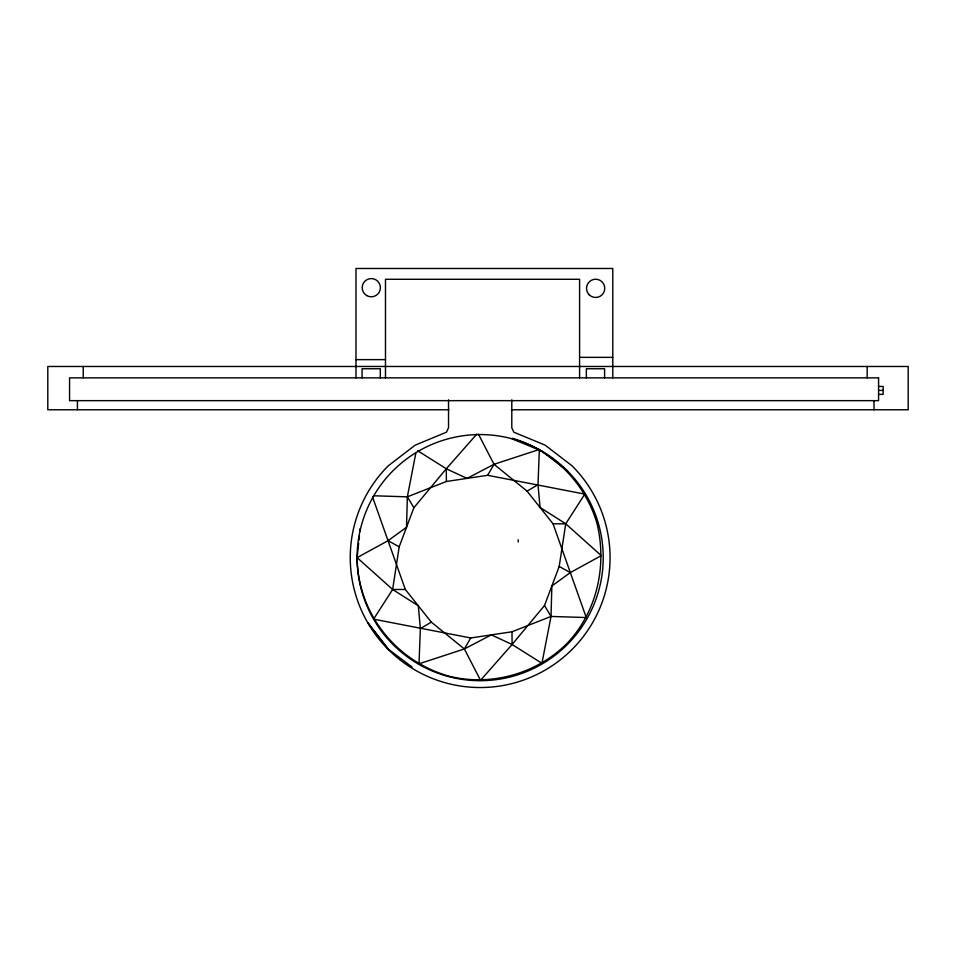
<?xml version="1.0" encoding="UTF-8"?>
<svg xmlns="http://www.w3.org/2000/svg" width="956" height="956" viewBox="0 0 956 956"><rect width="100%" height="100%" fill="white"/><g stroke="black" fill="none" stroke-linecap="round" stroke-linejoin="round"><path stroke-width="1.43" d="M415.872 452.917L407.352 496.833L406.527 527.258L388.04 540.702L357.102 557.623C357.759 613.214 395.545 660.895 448.699 676.107C490.727 686.695 536.471 673.956 567.111 643.328C597.106 611.732 607.156 565.713 597.082 523.792C585.466 483.127 552.903 450.312 512.38 438.278M358.655 543.104L357.102 557.623L392.641 589.482L418.322 605.805L420.365 628.57L419.015 663.811L464.365 648.957L491.348 634.88L512.093 644.487L541.933 663.285L551.026 616.441L551.851 586.004L570.338 572.572L601.276 555.639L565.737 523.792L540.056 507.469L538.001 484.692L539.363 449.451L494.013 464.305L467.03 478.394L446.285 468.775L417.688 450.766M358.966 540.2L359.432 535.85M359.898 531.488L360.209 528.584M478.502 434.275L494.013 464.305L527.067 491.145L553.034 523.792L586.279 617.552L551.026 616.441L511.986 631.785L470.722 637.963L373.581 619.153L392.641 589.482L399.19 546.784L413.876 507.732L446.285 468.775L476.841 434.084M372.601 497.12L405.332 589.482L431.311 622.129L464.365 648.957L480.545 680.302L512.093 644.487L544.502 605.53L559.188 566.478L565.737 523.792L584.785 494.109L487.656 475.299L446.392 481.477L407.352 496.833L373.569 495.77M487.656 475.299L494.013 464.305M464.365 648.957L470.722 637.963M527.067 491.145L538.001 484.692M420.365 628.57L431.311 622.129M579.587 357.353L612.784 357.353M355.979 359.635L385.483 359.635M878.576 386.463L883.129 386.463L883.129 394.362L878.576 394.362M878.576 390.406L883.129 390.406M448.866 409.765L47.8 409.765L47.8 366.471L908.2 366.471L908.2 409.765L511.436 409.765M553.034 523.792L565.737 523.792M392.641 589.482L405.332 589.482M512.01 438.756L541.694 451.053L567.183 470.615M559.188 566.478L570.338 572.572M388.04 540.702L399.19 546.784M412.12 667.097L388.566 649.351L367.666 622.571M368.227 623.3L388.303 649.483A129.897 129.897 0 0 0 572.011 649.483A129.897 129.897 0 0 0 572.011 465.775L545.111 445.138L513.778 432.16L511.795 427.726L511.795 399.847M544.502 605.53L551.026 616.441M407.352 496.833L413.876 507.732M511.986 631.785L512.093 644.487M446.285 468.775L446.392 481.477M874.011 400.648L874.011 409.765M867.176 366.471L867.176 377.859M612.784 377.859L612.784 268.481L355.979 268.481L355.979 377.859M604.598 377.859L604.598 368.753L586.363 368.753L586.363 377.859M579.587 377.859L579.587 279.283L385.483 279.283L385.483 377.859M518.212 539.746L518.212 542.028M448.531 399.847L448.531 427.726L446.536 432.16L415.215 445.138L388.303 465.775A129.897 129.897 0 0 0 388.303 649.483M380.297 377.859L380.297 368.753L362.073 368.753L362.073 377.859M83.244 366.471L83.244 377.859M77.424 400.648L77.424 409.765M878.576 377.859L69.561 377.859L69.561 400.648L878.576 400.648L878.576 377.859M418.632 664.205A123.061 123.061 0 0 0 603.224 557.623A123.061 123.061 0 0 0 418.632 451.053A123.061 123.061 0 0 0 418.632 664.205M366.734 295.583A9.118 9.118 0 0 0 380.404 287.696A9.118 9.118 0 0 0 366.734 279.797A9.118 9.118 0 0 0 366.734 295.583M589.195 294.783A9.118 9.118 0 0 0 604.455 290.696A9.118 9.118 0 0 0 593.282 279.534A9.118 9.118 0 0 0 589.195 294.783"/></g></svg>
